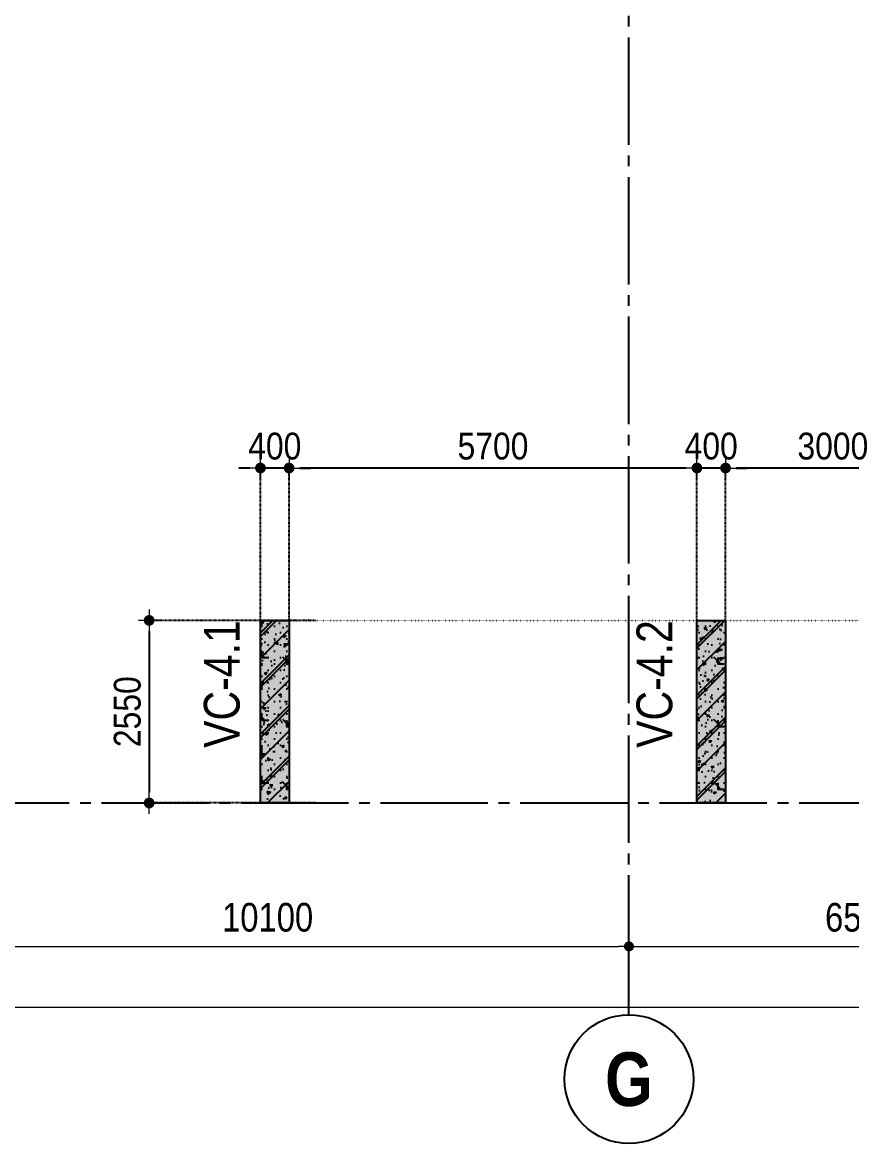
# Model space of a CAD drawing. Header units: millimetres. Extents: x -3973692 to -2843767, y 592734 to 838475.
# Drawn here: x -3302322 to -3290734, y 605224 to 620883 of the extents above; entities that cross this region are included whole.
import ezdxf
from ezdxf.enums import TextEntityAlignment as Align

# ---------------------------------------------------------------- set-up
doc = ezdxf.new("R2010")
doc.units = ezdxf.units.MM
doc.header["$MEASUREMENT"] = 0
doc.header["$PDMODE"] = 3
doc.header["$PDSIZE"] = -20
for name, pattern in [('CHG_XX_Luoi truc-Block C$0$MB_Luoi truc-150-TWC$0$Center101', [13, 10, -1, 1, -1]), ('DIVIDE2', [15.87499999999999, 6.349999999999998, -3.174999999999998, 0, -3.174999999999998, 0, -3.174999999999998]), ('DOT2', [0.125, 0, -0.125]), ('HIDDEN5', [2.8375, 1.25, -1.5875])]:
    doc.linetypes.add(name, pattern=pattern)
doc.layers.get('0').update_dxf_attribs({"lineweight": 9})
doc.layers.get('Defpoints').update_dxf_attribs({"color": 10, "lineweight": 0})
for name, color, linetype, lineweight in [("'S_General_Dim_1", 1, 'Continuous', 18), ("'S_General_Divide_3 Intermediate", 3, 'DIVIDE2', 40), ('CHG_XX_Cot_Block C-T2-3$0$Dim 200', 1, 'Continuous', 5), ('CHG_XX_Luoi truc-Block C$0$Dim 200', 1, 'Continuous', 5), ('TEXT', 7, 'Continuous', 15)]:
    doc.layers.add(name, color=color, linetype=linetype, lineweight=lineweight)
for name, color, linetype in [('CHG_XX_Cot_Block C-T2-3$0$mb_cot tang 4-8 twc$0$Concrete Hatch', 218, 'Continuous'), ('CHG_XX_Cot_Block C-T2-3$0$mb_cot tang 4-8 twc$0$Concrete Line', 6, 'Continuous'), ('CHG_XX_Cot_Block C-T2-3$0$mb_cot tang 4-8 twc$0$Concrete Solid', 216, 'Continuous'), ('CHG_XX_Luoi truc-Block C$0$MB_Luoi truc-150-TWC$0$Grid', 34, 'Continuous'), ('CHG_XX_Luoi truc-Block C$0$MB_Luoi truc-150-TWC$0$Grid Line', 251, 'CHG_XX_Luoi truc-Block C$0$MB_Luoi truc-150-TWC$0$Center101'), ('dim', 1, 'Continuous')]:
    doc.layers.add(name, color=color, linetype=linetype)
doc.styles.add('arial', font='arial.ttf', dxfattribs={"width": 0.85})
doc.styles.add('CHG_XX_Luoi truc-Block C$0$MB_Luoi truc-150-TWC$0$Grid A-F$0$VNI-HelveCB', font='')
doc.styles.add('CHG_XX_Luoi truc-Block C$0$Star-HelCon', font='')
doc.styles.add('TTP-HelCon', font='')
doc.styles.get('CHG_XX_Luoi truc-Block C$0$MB_Luoi truc-150-TWC$0$Grid A-F$0$VNI-HelveCB').set_extended_font_data('VNI-Helve-Condense', bold=True)
doc.styles.get('CHG_XX_Luoi truc-Block C$0$Star-HelCon').set_extended_font_data('VNI-Helve-Condense')
doc.styles.get('TTP-HelCon').set_extended_font_data('VNI-Helve-Condense')
doc.dimstyles.new('150', dxfattribs={"dimscale": 150, "dimtxt": 2.5, "dimasz": 1, "dimexe": 0, "dimexo": 0, "dimgap": 0.75, "dimtad": 1, "dimdec": 0, "dimzin": 9, "dimdsep": 46, "dimtxsty": 'arial', "dimblk1": 'DIMDOT', "dimblk2": 'DIMDOT', "dimsah": 1, "dimcen": 2, "dimdle": 3, "dimclre": 8, "dimclrt": 2, "dimadec": 0, "dimazin": 0, "dimtfac": 1, "dimtdec": 0, "dimtix": 1, "dimtmove": 2, "dimatfit": 3, "dimldrblk": 'DIMPIJL', "dimfxl": 1, "dimtvp": 1.8, "dimtolj": 1, "dimtzin": 0, "dimarcsym": 0})
doc.dimstyles.new('CHG_XX_Luoi truc-Block C$0$Dim 200', dxfattribs={"dimscale": 200, "dimtxt": 2, "dimasz": 0.7, "dimexe": 1, "dimexo": 1, "dimgap": 1, "dimtad": 1, "dimdec": 0, "dimzin": 12, "dimdsep": 46, "dimtxsty": 'CHG_XX_Luoi truc-Block C$0$Star-HelCon', "dimblk": 'CHG_XX_Luoi truc-Block C$0$_Dot', "dimcen": 1, "dimclrd": 256, "dimclre": 256, "dimclrt": 3, "dimadec": 0, "dimazin": 0, "dimtfac": 1, "dimtdec": 0, "dimtix": 1, "dimtmove": 2, "dimatfit": 3, "dimldrblk": 'CHG_XX_Luoi truc-Block C$0$HTT Arrow 30', "dimfxl": 1, "dimtolj": 1, "dimtzin": 0, "dimarcsym": 0})

# ---------------------------------------------------------------- blocks, each defined once
blk = doc.blocks.new('CHG_XX_Luoi truc-Block C$0$_Dot')
at = {"color": 0, "linetype": 'ByBlock', "lineweight": -2}
blk.add_line((-0.5, 0), (-1, 0), dxfattribs=at)
at = {"color": 0, "linetype": 'ByBlock', "const_width": 0.5}
blk.add_lwpolyline([(-0.25, 0, 1), (0.25, 0, 1)], format="xyb", close=True, dxfattribs=at)
blk = doc.blocks.new('*D3096')
at = {"layer": 'CHG_XX_Luoi truc-Block C$0$Dim 200', "lineweight": -2, "transparency": 16777216}
for p, q in [((8010943.477890482, 947525.1796285019), (8010943.477890482, 946190.6556150534)), ((8021043.477890482, 946864.7699645001), (8021043.477890482, 946190.6556150534)), ((8011083.477890482, 946390.6556150534), (8020903.477890482, 946390.6556150534))]:
    blk.add_line(p, q, dxfattribs=at)
at = {"layer": 'Defpoints', "color": 0, "transparency": 16777216}
for p in [(8010943.477890482, 947725.1796285019), (8021043.477890482, 947064.7699645001), (8021043.477890482, 946390.6556150534)]:
    blk.add_point(p, dxfattribs=at)
at = {"layer": 'CHG_XX_Luoi truc-Block C$0$Dim 200', "lineweight": -2, "transparency": 16777216, "xscale": 140, "yscale": 140, "zscale": 140, "rotation": 180}
blk.add_blockref('CHG_XX_Luoi truc-Block C$0$_Dot', (8010943.477890482, 946390.6556150534), dxfattribs=at)
at = {"layer": 'CHG_XX_Luoi truc-Block C$0$Dim 200', "lineweight": -2, "transparency": 16777216, "xscale": 140, "yscale": 140, "zscale": 140}
blk.add_blockref('CHG_XX_Luoi truc-Block C$0$_Dot', (8021043.477890482, 946390.6556150534), dxfattribs=at)
at = {"layer": 'CHG_XX_Luoi truc-Block C$0$Dim 200', "color": 3, "transparency": 16777216, "insert": (8015993.477890482, 946794.9222817201), "char_height": 400, "attachment_point": 5, "style": 'CHG_XX_Luoi truc-Block C$0$Star-HelCon'}
blk.add_mtext('\\A1;10100', dxfattribs=at)
blk = doc.blocks.new('CHG_XX_Luoi truc-Block C$0$HTT Arrow 30')
blk.add_hatch(color=256).paths.add_polyline_path([(-2.5, 0.3750000000000002), (-2.5, -0.3749999999999998), (0, 0)])
at = {"color": 0, "linetype": 'ByBlock', "lineweight": -2}
for p, q in [((0, 0), (-2.5, 0.3750000000000002)), ((-2.5, -0.3749999999999998), (-2.5, 0.3750000000000002)), ((0, 0), (-2.5, -0.3749999999999998))]:
    blk.add_line(p, q, dxfattribs=at)
blk = doc.blocks.new('*D3097')
at = {"layer": 'CHG_XX_Luoi truc-Block C$0$Dim 200', "lineweight": -2, "transparency": 16777216}
for p, q in [((8021043.477890482, 946864.7699645001), (8021043.477890482, 946190.6556150534)), ((8027543.477890482, 946864.7699645001), (8027543.477890482, 946190.6556150534)), ((8021183.477890482, 946390.6556150534), (8027403.477890482, 946390.6556150534))]:
    blk.add_line(p, q, dxfattribs=at)
at = {"layer": 'Defpoints', "color": 0, "transparency": 16777216}
for p in [(8021043.477890482, 947064.7699645001), (8027543.477890482, 947064.7699645001), (8027543.477890482, 946390.6556150534)]:
    blk.add_point(p, dxfattribs=at)
at = {"layer": 'CHG_XX_Luoi truc-Block C$0$Dim 200', "lineweight": -2, "transparency": 16777216, "xscale": 140, "yscale": 140, "zscale": 140, "rotation": 180}
blk.add_blockref('CHG_XX_Luoi truc-Block C$0$_Dot', (8021043.477890482, 946390.6556150534), dxfattribs=at)
at = {"layer": 'CHG_XX_Luoi truc-Block C$0$Dim 200', "lineweight": -2, "transparency": 16777216, "xscale": 140, "yscale": 140, "zscale": 140}
blk.add_blockref('CHG_XX_Luoi truc-Block C$0$_Dot', (8027543.477890482, 946390.6556150534), dxfattribs=at)
at = {"layer": 'CHG_XX_Luoi truc-Block C$0$Dim 200', "color": 3, "transparency": 16777216, "insert": (8024293.477890482, 946794.9222817201), "char_height": 400, "attachment_point": 5, "style": 'CHG_XX_Luoi truc-Block C$0$Star-HelCon'}
blk.add_mtext('\\A1;6500', dxfattribs=at)
blk = doc.blocks.new('*D3088')
at = {"layer": 'CHG_XX_Luoi truc-Block C$0$Dim 200', "lineweight": -2, "transparency": 16777216}
for p, q in [((8004543.477890482, 946333.558255064), (8004543.477890482, 945341.5305873553)), ((8065943.477890601, 946333.558255064), (8065943.477890601, 945341.5305873553)), ((8004683.477890482, 945541.5305873553), (8065803.477890601, 945541.5305873553))]:
    blk.add_line(p, q, dxfattribs=at)
at = {"layer": 'Defpoints', "color": 0, "transparency": 16777216}
for p in [(8004543.477890482, 946533.558255064), (8065943.477890601, 946533.558255064), (8065943.477890601, 945541.5305873553)]:
    blk.add_point(p, dxfattribs=at)
at = {"layer": 'CHG_XX_Luoi truc-Block C$0$Dim 200', "lineweight": -2, "transparency": 16777216, "xscale": 140, "yscale": 140, "zscale": 140, "rotation": 180}
blk.add_blockref('CHG_XX_Luoi truc-Block C$0$_Dot', (8004543.477890482, 945541.5305873553), dxfattribs=at)
at = {"layer": 'CHG_XX_Luoi truc-Block C$0$Dim 200', "lineweight": -2, "transparency": 16777216, "xscale": 140, "yscale": 140, "zscale": 140}
blk.add_blockref('CHG_XX_Luoi truc-Block C$0$_Dot', (8065943.477890601, 945541.5305873553), dxfattribs=at)
at = {"layer": 'CHG_XX_Luoi truc-Block C$0$Dim 200', "color": 3, "transparency": 16777216, "insert": (8035243.477890542, 945945.797254022), "char_height": 400, "attachment_point": 5, "style": 'CHG_XX_Luoi truc-Block C$0$Star-HelCon'}
blk.add_mtext('\\A1;61400', dxfattribs=at)
blk = doc.blocks.new('*U3101')
at = {"layer": 'CHG_XX_Luoi truc-Block C$0$MB_Luoi truc-150-TWC$0$Grid Line'}
blk.add_line((0, 0), (0, 446), dxfattribs=at)
at = {"layer": 'CHG_XX_Luoi truc-Block C$0$MB_Luoi truc-150-TWC$0$Grid', "lineweight": -2, "style": 'CHG_XX_Luoi truc-Block C$0$MB_Luoi truc-150-TWC$0$Grid A-F$0$VNI-HelveCB'}
for tag, p in [('GRIDSUB', (0, 455)), ('GRID', (0, -9))]:
    blk.add_attdef(tag, text='', height=5, dxfattribs=at).set_placement(p, align=Align.MIDDLE)
blk = doc.blocks.new('*U3103')
at = {"layer": 'CHG_XX_Luoi truc-Block C$0$MB_Luoi truc-150-TWC$0$Grid', "lineweight": -2}
blk.add_line((0, -3), (0, 0), dxfattribs=at)
blk.add_circle((0, -9), 6, dxfattribs=at)
at = {"layer": 'CHG_XX_Luoi truc-Block C$0$MB_Luoi truc-150-TWC$0$Grid Line'}
blk.add_line((0, 0), (0, 360), dxfattribs=at)
at = {"layer": 'CHG_XX_Luoi truc-Block C$0$MB_Luoi truc-150-TWC$0$Grid', "lineweight": -2, "style": 'CHG_XX_Luoi truc-Block C$0$MB_Luoi truc-150-TWC$0$Grid A-F$0$VNI-HelveCB'}
for tag, p in [('GRIDSUB', (0, 369)), ('GRID', (0, -9))]:
    blk.add_attdef(tag, text='', height=5, dxfattribs=at).set_placement(p, align=Align.MIDDLE)
blk = doc.blocks.new('*U3076')
at = {"layer": 'CHG_XX_Cot_Block C-T2-3$0$mb_cot tang 4-8 twc$0$Concrete Hatch'}
h = blk.add_hatch(dxfattribs=at)
h.set_pattern_fill('CONCRETE', color=256, scale=50, style=0, pattern_type=2)
h.set_pattern_definition([(45, (1000, -149.9999999999999), (-176.7766952966369, 176.7766952966369), []), (45, (1000, -99.99999999999989), (-353.5533905932737, 353.5533905932738), []), (49.99999999999999, (1000, -149.9999999999999), (358.6300913003767, -31.37606749129755), [37.5, -412.5]), (355, (1000, -149.9999999999999), (-69.3756668065, 376.0960668500059), [30, -330]), (100.4514, (1029.88584, -152.6146699999999), (289.2546908570108, 344.7197710304768), [31.870095, -350.571056]), (46.18420000000001, (1000, -49.99999999999989), (533.6205243128222, -82.75950716450905), [56.25, -618.75]), (96.6356, (1044.4683725, -56.8966534999999), (467.3313527743517, 487.0589354502209), [47.805144, -525.8565]), (351.1842, (1000, -49.99999999999989), (467.3309725668136, 487.0593004626623), [45, -495]), (21, (1050, -74.99999999999989), (298.4535260592309, -201.3094453326694), [37.5, -412.5]), (326.0000000000001, (1050, -74.99999999999989), (121.6576659607909, 362.5750225234265), [30, -330]), (71.4514, (1074.8711165, -91.77580299999988), (420.111314290745, 161.2652483549762), [31.870095, -350.571056]), (37.50000000000001, (1000, -149.9999999999999), (6.079927658645334, 166.4469269156558), [0, -326, 0, -335, 0, -331.25]), (7.499999999999999, (1000, -149.9999999999999), (131.5347687210743, 197.2058559411801), [0, -191, 0, -318.5, 0, -126.25]), (327.5, (888.5, -149.9999999999999), (266.9112180862045, -11.2774358671899), [0, -125, 0, -390, 0, -517.5]), (317.5, (838.5, -149.9999999999999), (291.5930846711931, 50.05249116615882), [0, -162.5, 0, -259, 0, -367.5]), (0, (1175, 25.00000000000011), (0, 875), [87.5, -787.5]), (0, (1437.5, 200.0000000000001), (0, 875), [87.5, -787.5]), (0, (1262.5, 550.0000000000001), (0, 875), [87.5, -350, 87.5, -350]), (90, (1175, 25.00000000000011), (-875, 5.35782974626967e-14), [87.5, -787.5]), (90, (1262.5, 550.0000000000001), (-875, 5.35782974626967e-14), [87.5, -787.5]), (90, (1525, 200.0000000000001), (-875, 5.35782974626967e-14), [87.5, -787.5]), (90, (1700, 462.5000000000001), (-875, 5.35782974626967e-14), [87.5, -787.5]), (135, (1262.5, 25.00000000000011), (-875.016357447105, 8.881784197001252e-14), [123.76, -1113.7]), (135, (1350, 550.0000000000001), (-875.016357447105, 8.881784197001252e-14), [123.76, -1113.7]), (45, (1437.5, 200.0000000000001), (8.881784197001252e-14, 875.016357447105), [123.76, -247.485, 123.76, -742.455]), (0, (825, -149.9999999999999), (87.5, 87.5), [-175, 0])])
h.paths.add_polyline_path([(-750, 150), (-750, -249.9999999999999), (1800, -250), (1800, 150)])
at = {"layer": 'CHG_XX_Cot_Block C-T2-3$0$mb_cot tang 4-8 twc$0$Concrete Solid'}
blk.add_hatch(color=256, dxfattribs=at).paths.add_polyline_path([(-750, 150), (-750, -249.9999999999999), (1800, -250), (1800, 150)])
at = {"layer": 'CHG_XX_Cot_Block C-T2-3$0$mb_cot tang 4-8 twc$0$Concrete Line'}
blk.add_lwpolyline([(-750, 150), (-750, -249.9999999999999), (1800, -250), (1800, 150)], close=True, dxfattribs=at)
blk = doc.blocks.new('*U3075')
at = {"layer": 'CHG_XX_Cot_Block C-T2-3$0$mb_cot tang 4-8 twc$0$Concrete Hatch'}
h = blk.add_hatch(dxfattribs=at)
h.set_pattern_fill('CONCRETE', color=256, scale=50, style=0, pattern_type=2)
h.set_pattern_definition([(45, (1000, -49.99999999991257), (-176.7766952966369, 176.7766952966369), []), (45, (1000, 8.742517820792273e-11), (-353.5533905932737, 353.5533905932738), []), (49.99999999999999, (1000, -49.99999999991257), (358.6300913003767, -31.37606749129755), [37.5, -412.5]), (355, (1000, -49.99999999991257), (-69.3756668065, 376.0960668500059), [30, -330]), (100.4514, (1029.88584, -52.61466999991256), (289.2546908570108, 344.7197710304768), [31.870095, -350.571056]), (46.18420000000001, (1000, 50.00000000008743), (533.6205243128222, -82.75950716450905), [56.25, -618.75]), (96.6356, (1044.4683725, 43.10334650008741), (467.3313527743517, 487.0589354502209), [47.805144, -525.8565]), (351.1842, (1000, 50.00000000008743), (467.3309725668136, 487.0593004626623), [45, -495]), (21, (1050, 25.00000000008743), (298.4535260592309, -201.3094453326694), [37.5, -412.5]), (326.0000000000001, (1050, 25.00000000008743), (121.6576659607909, 362.5750225234265), [30, -330]), (71.4514, (1074.8711165, 8.224197000087429), (420.111314290745, 161.2652483549762), [31.870095, -350.571056]), (37.50000000000001, (1000, -49.99999999991257), (6.079927658645334, 166.4469269156558), [0, -326, 0, -335, 0, -331.25]), (7.499999999999999, (1000, -49.99999999991257), (131.5347687210743, 197.2058559411801), [0, -191, 0, -318.5, 0, -126.25]), (327.5, (888.5, -49.99999999991257), (266.9112180862045, -11.2774358671899), [0, -125, 0, -390, 0, -517.5]), (317.5, (838.5, -49.99999999991257), (291.5930846711931, 50.05249116615882), [0, -162.5, 0, -259, 0, -367.5]), (0, (1175, 125.0000000000874), (0, 875), [87.5, -787.5]), (0, (1437.5, 300.0000000000874), (0, 875), [87.5, -787.5]), (0, (1262.5, 650.0000000000874), (0, 875), [87.5, -350, 87.5, -350]), (90, (1175, 125.0000000000874), (-875, 5.35782974626967e-14), [87.5, -787.5]), (90, (1262.5, 650.0000000000874), (-875, 5.35782974626967e-14), [87.5, -787.5]), (90, (1525, 300.0000000000874), (-875, 5.35782974626967e-14), [87.5, -787.5]), (90, (1700, 562.5000000000874), (-875, 5.35782974626967e-14), [87.5, -787.5]), (135, (1262.5, 125.0000000000874), (-875.016357447105, 8.881784197001252e-14), [123.76, -1113.7]), (135, (1350, 650.0000000000874), (-875.016357447105, 8.881784197001252e-14), [123.76, -1113.7]), (45, (1437.5, 300.0000000000874), (8.881784197001252e-14, 875.016357447105), [123.76, -247.485, 123.76, -742.455]), (0, (825, -49.99999999991257), (87.5, 87.5), [-175, 0])])
h.paths.add_polyline_path([(-750, 200.0000000000873), (-750, -199.9999999999999), (1800, -200), (1800, 200.0000000000873)])
at = {"layer": 'CHG_XX_Cot_Block C-T2-3$0$mb_cot tang 4-8 twc$0$Concrete Solid'}
blk.add_hatch(color=256, dxfattribs=at).paths.add_polyline_path([(-750, 200.0000000000873), (-750, -199.9999999999999), (1800, -200), (1800, 200.0000000000873)])
at = {"layer": 'CHG_XX_Cot_Block C-T2-3$0$mb_cot tang 4-8 twc$0$Concrete Line'}
blk.add_lwpolyline([(-750, 200.0000000000873), (-750, -199.9999999999999), (1800, -200), (1800, 200.0000000000873)], close=True, dxfattribs=at)
blk = doc.blocks.new('c')
at = {"layer": 'TEXT', "color": 3, "style": 'TTP-HelCon'}
for s, p in [('VC-4.1', (-50340.79206133494, 769.7784488282632)), ('VC-4.2', (-44294.51456133509, 769.7784488282632))]:
    blk.add_text(s, height=500, rotation=90, dxfattribs=at).set_placement(p)
blk = doc.blocks.new('DIMDOT')
for p, q in [((1, 0), (-1, 0)), ((0, -1), (0, 1))]:
    blk.add_line(p, q)
at = {"const_width": 0.5}
blk.add_lwpolyline([(-0.25, 0, 1), (0.25, 0, 1)], format="xyb", close=True, dxfattribs=at)
blk = doc.blocks.new('*D1681')
at = {"layer": "'S_General_Dim_1", "color": 8, "linetype": 'HIDDEN5', "lineweight": -2, "transparency": 16777216}
for p, q in [((-3298219.167378768, 612531.0114495863), (-3300550.743344462, 612531.0114495863)), ((-3298219.167378768, 609981.0114495864), (-3300550.743344462, 609981.0114495864))]:
    blk.add_line(p, q, dxfattribs=at)
at = {"layer": "'S_General_Dim_1", "color": 0, "lineweight": -2, "transparency": 16777216}
blk.add_line((-3300550.743344462, 612381.0114495863), (-3300550.743344462, 610131.0114495864), dxfattribs=at)
at = {"layer": 'Defpoints', "color": 0, "transparency": 16777216}
for p in [(-3298219.167378768, 612531.0114495863), (-3300550.743344462, 609981.0114495864), (-3298219.167378768, 609981.0114495864)]:
    blk.add_point(p, dxfattribs=at)
at = {"layer": "'S_General_Dim_1", "color": 0, "lineweight": -2, "transparency": 16777216, "xscale": 150, "yscale": 150, "zscale": 150}
for p, rotation in [((-3300550.743344462, 612531.0114495863), 90), ((-3300550.743344462, 609981.0114495864), 270)]:
    blk.add_blockref('DIMDOT', p, dxfattribs=dict(at, rotation=rotation))
at = {"layer": "'S_General_Dim_1", "color": 2, "transparency": 16777216, "insert": (-3300854.708214857, 611256.0114495871), "char_height": 375, "attachment_point": 5, "rotation": 90, "style": 'arial'}
blk.add_mtext('\\A1;2550', dxfattribs=at)
blk = doc.blocks.new('DIMPIJL')
at = {"linetype": 'ByBlock'}
blk.add_solid([(-2.5, 0.4166666666666686), (-2.5, -0.4166666666666686), (0, 0)], dxfattribs=at)
blk = doc.blocks.new('*D1669')
at = {"layer": "'S_General_Dim_1", "color": 8, "linetype": 'HIDDEN5', "lineweight": -2, "transparency": 16777216}
for p, q in [((-3292495.198556936, 612531.011449586), (-3292495.198556936, 614659.3455332322)), ((-3289495.198556936, 612531.011449586), (-3289495.198556936, 614659.3455332322))]:
    blk.add_line(p, q, dxfattribs=at)
at = {"layer": "'S_General_Dim_1", "color": 0, "lineweight": -2, "transparency": 16777216}
blk.add_line((-3289645.198556936, 614659.3455332322), (-3292345.198556936, 614659.3455332322), dxfattribs=at)
at = {"layer": 'Defpoints', "color": 0, "transparency": 16777216}
for p in [(-3292495.198556936, 614659.3455332322), (-3292495.198556936, 612531.011449586), (-3289495.198556936, 612531.011449586)]:
    blk.add_point(p, dxfattribs=at)
at = {"layer": "'S_General_Dim_1", "color": 0, "lineweight": -2, "transparency": 16777216, "xscale": 150, "yscale": 150, "zscale": 150, "rotation": 180}
blk.add_blockref('DIMDOT', (-3292495.198556936, 614659.3455332322), dxfattribs=at)
at = {"layer": "'S_General_Dim_1", "color": 0, "lineweight": -2, "transparency": 16777216, "xscale": 150, "yscale": 150, "zscale": 150}
blk.add_blockref('DIMDOT', (-3289495.198556936, 614659.3455332322), dxfattribs=at)
at = {"layer": "'S_General_Dim_1", "color": 2, "transparency": 16777216, "insert": (-3290995.198556936, 614963.4383026728), "char_height": 375, "attachment_point": 5, "style": 'arial'}
blk.add_mtext('\\A1;3000', dxfattribs=at)
blk = doc.blocks.new('*D1670')
at = {"layer": "'S_General_Dim_1", "color": 0, "lineweight": -2, "transparency": 16777216}
for p, q in [((-3293045.198556936, 614659.3455332322), (-3293195.198556936, 614659.3455332322)), ((-3292495.198556936, 614659.3455332322), (-3292895.198556936, 614659.3455332322)), ((-3292345.198556936, 614659.3455332322), (-3292195.198556936, 614659.3455332322))]:
    blk.add_line(p, q, dxfattribs=at)
at = {"layer": "'S_General_Dim_1", "color": 8, "linetype": 'HIDDEN5', "lineweight": -2, "transparency": 16777216}
for p, q in [((-3292895.198556936, 612531.0114487932), (-3292895.198556936, 614659.3455332322)), ((-3292495.198556936, 612531.011449586), (-3292495.198556936, 614659.3455332322))]:
    blk.add_line(p, q, dxfattribs=at)
at = {"layer": 'Defpoints', "color": 0, "transparency": 16777216}
for p in [(-3292895.198556936, 614659.3455332322), (-3292895.198556936, 612531.0114487932), (-3292495.198556936, 612531.011449586)]:
    blk.add_point(p, dxfattribs=at)
at = {"layer": "'S_General_Dim_1", "color": 0, "lineweight": -2, "transparency": 16777216, "xscale": 150, "yscale": 150, "zscale": 150}
blk.add_blockref('DIMDOT', (-3292895.198556936, 614659.3455332322), dxfattribs=at)
at = {"layer": "'S_General_Dim_1", "color": 0, "lineweight": -2, "transparency": 16777216, "xscale": 150, "yscale": 150, "zscale": 150, "rotation": 180}
blk.add_blockref('DIMDOT', (-3292495.198556936, 614659.3455332322), dxfattribs=at)
at = {"layer": "'S_General_Dim_1", "color": 2, "transparency": 16777216, "insert": (-3292695.198556936, 614963.3104036278), "char_height": 375, "attachment_point": 5, "style": 'arial'}
blk.add_mtext('\\A1;400', dxfattribs=at)
blk = doc.blocks.new('*D1671')
at = {"layer": "'S_General_Dim_1", "color": 8, "linetype": 'HIDDEN5', "lineweight": -2, "transparency": 16777216}
for p, q in [((-3298595.198556936, 612531.0114495863), (-3298595.198556936, 614659.3455332322)), ((-3292895.198556936, 612531.0114487932), (-3292895.198556936, 614659.3455332322))]:
    blk.add_line(p, q, dxfattribs=at)
at = {"layer": "'S_General_Dim_1", "color": 0, "lineweight": -2, "transparency": 16777216}
blk.add_line((-3293045.198556936, 614659.3455332322), (-3298445.198556936, 614659.3455332322), dxfattribs=at)
at = {"layer": 'Defpoints', "color": 0, "transparency": 16777216}
for p in [(-3298595.198556936, 614659.3455332322), (-3298595.198556936, 612531.0114495863), (-3292895.198556936, 612531.0114487932)]:
    blk.add_point(p, dxfattribs=at)
at = {"layer": "'S_General_Dim_1", "color": 0, "lineweight": -2, "transparency": 16777216, "xscale": 150, "yscale": 150, "zscale": 150, "rotation": 180}
blk.add_blockref('DIMDOT', (-3298595.198556936, 614659.3455332322), dxfattribs=at)
at = {"layer": "'S_General_Dim_1", "color": 0, "lineweight": -2, "transparency": 16777216, "xscale": 150, "yscale": 150, "zscale": 150}
blk.add_blockref('DIMDOT', (-3292895.198556936, 614659.3455332322), dxfattribs=at)
at = {"layer": "'S_General_Dim_1", "color": 2, "transparency": 16777216, "insert": (-3295745.198556936, 614963.3104036278), "char_height": 375, "attachment_point": 5, "style": 'arial'}
blk.add_mtext('\\A1;5700', dxfattribs=at)
blk = doc.blocks.new('*D1672')
at = {"layer": "'S_General_Dim_1", "color": 0, "lineweight": -2, "transparency": 16777216}
for p, q in [((-3299145.198556936, 614659.3455332322), (-3299295.198556936, 614659.3455332322)), ((-3298595.198556936, 614659.3455332322), (-3298995.198556936, 614659.3455332322)), ((-3298445.198556936, 614659.3455332322), (-3298295.198556936, 614659.3455332322))]:
    blk.add_line(p, q, dxfattribs=at)
at = {"layer": "'S_General_Dim_1", "color": 8, "linetype": 'HIDDEN5', "lineweight": -2, "transparency": 16777216}
for p, q in [((-3298995.198556936, 612531.011449586), (-3298995.198556936, 614659.3455332322)), ((-3298595.198556936, 612531.0114495863), (-3298595.198556936, 614659.3455332322))]:
    blk.add_line(p, q, dxfattribs=at)
at = {"layer": 'Defpoints', "color": 0, "transparency": 16777216}
for p in [(-3298995.198556936, 614659.3455332322), (-3298995.198556936, 612531.011449586), (-3298595.198556936, 612531.0114495863)]:
    blk.add_point(p, dxfattribs=at)
at = {"layer": "'S_General_Dim_1", "color": 0, "lineweight": -2, "transparency": 16777216, "xscale": 150, "yscale": 150, "zscale": 150}
blk.add_blockref('DIMDOT', (-3298995.198556936, 614659.3455332322), dxfattribs=at)
at = {"layer": "'S_General_Dim_1", "color": 0, "lineweight": -2, "transparency": 16777216, "xscale": 150, "yscale": 150, "zscale": 150, "rotation": 180}
blk.add_blockref('DIMDOT', (-3298595.198556936, 614659.3455332322), dxfattribs=at)
at = {"layer": "'S_General_Dim_1", "color": 2, "transparency": 16777216, "insert": (-3298795.198556936, 614963.3104036278), "char_height": 375, "attachment_point": 5, "style": 'arial'}
blk.add_mtext('\\A1;400', dxfattribs=at)
blk = doc.blocks.new('CHG_XX_Luoi truc-Block C')
at = {"layer": 'CHG_XX_Luoi truc-Block C$0$MB_Luoi truc-150-TWC$0$Grid'}
ref = blk.add_blockref('*U3103', (8021043.477890482, 945886.7127233499), dxfattribs=dict(at, xscale=150, yscale=150, zscale=150))
ref.add_attrib('GRID', 'G', dxfattribs={"lineweight": -2, "height": 750, "style": 'CHG_XX_Luoi truc-Block C$0$MB_Luoi truc-150-TWC$0$Grid A-F$0$VNI-HelveCB'}).set_placement((8021043.477890482, 944536.7127233499), align=Align.MIDDLE)
at = {"layer": 'CHG_XX_Luoi truc-Block C$0$MB_Luoi truc-150-TWC$0$Grid', "xscale": -150, "yscale": 150, "zscale": 150, "rotation": 270}
blk.add_blockref('*U3101', (8001971.747213705, 948393.81453865), dxfattribs=at)
at = {"layer": 'CHG_XX_Luoi truc-Block C$0$Dim 200'}
for base, p1, p2, picture, middle in [((8021043.477890482, 946390.6556150534), (8010943.477890482, 947725.1796285019), (8021043.477890482, 947064.7699645001), '*D3096', (8015993.477890482, 946794.9222817201)), ((8027543.477890482, 946390.6556150534), (8021043.477890482, 947064.7699645001), (8027543.477890482, 947064.7699645001), '*D3097', (8024293.477890482, 946794.9222817201)), ((8065943.477890601, 945541.5305873553), (8004543.477890482, 946533.558255064), (8065943.477890601, 946533.558255064), '*D3088', (8035243.477890542, 945945.797254022))]:
    dim = blk.add_linear_dim(base=base, p1=p1, p2=p2, dimstyle='CHG_XX_Luoi truc-Block C$0$Dim 200', dxfattribs=at)
    dim.commit()
    dim.dimension.update_dxf_attribs({"geometry": picture, "text_midpoint": middle})
blk = doc.blocks.new('CHG_XX_Cot_Block C-T2-3')
at = {"layer": 'CHG_XX_Cot_Block C-T2-3$0$Dim 200'}
blk.add_blockref('CHG_XX_Luoi truc-Block C', (0, 0), dxfattribs=at)
at = {"layer": 'CHG_XX_Cot_Block C-T2-3$0$mb_cot tang 4-8 twc$0$Concrete Line', "xscale": -1, "rotation": 270}
for name, p in [('*U3075', (8016093.477890482, 949143.8145386499)), ('*U3076', (8022243.477890482, 949143.8145386499))]:
    blk.add_blockref(name, p, dxfattribs=at)

msp = doc.modelspace()

# ---------------------------------------------------------------- linework, layer by layer
at = {"layer": 'dim', "linetype": 'DOT2', "ltscale": 10}
msp.add_line((-3298595.198556936, 612531.011449586), (-3267145.198556936, 612531.011449586), dxfattribs=at)

# ---------------------------------------------------------------- block references
at = {"layer": "'S_General_Divide_3 Intermediate"}
msp.add_blockref('CHG_XX_Cot_Block C-T2-3', (-11314888.67644742, -338412.8030890638), dxfattribs=at)
at = {"layer": 'TEXT'}
msp.add_blockref('c', (-3248945.198556816, 609981.0114495861), dxfattribs=at)

# ---------------------------------------------------------------- dimensions: what is measured, and where the dimension line sits
at = {"layer": "'S_General_Dim_1"}
for base, p1, p2, picture, middle in [((-3298995.198556936, 614659.3455332322), (-3298595.198556936, 612531.0114495863), (-3298995.198556936, 612531.011449586), '*D1672', (-3298795.198556936, 614963.3104036278)), ((-3298595.198556936, 614659.3455332322), (-3292895.198556936, 612531.0114487932), (-3298595.198556936, 612531.0114495863), '*D1671', (-3295745.198556936, 614963.3104036278)), ((-3292895.198556936, 614659.3455332322), (-3292495.198556936, 612531.011449586), (-3292895.198556936, 612531.0114487932), '*D1670', (-3292695.198556936, 614963.3104036278)), ((-3292495.198556936, 614659.3455332322), (-3289495.198556936, 612531.011449586), (-3292495.198556936, 612531.011449586), '*D1669', (-3290995.198556936, 614963.4383026728))]:
    dim = msp.add_linear_dim(base=base, p1=p1, p2=p2, dimstyle='150', dxfattribs=at)
    dim.commit()
    dim.dimension.update_dxf_attribs({"geometry": picture, "text_midpoint": middle})
dim = msp.add_linear_dim(base=(-3300550.743344462, 609981.0114495864), p1=(-3298219.167378766, 612531.011449586), p2=(-3298219.167378766, 609981.0114495861), angle=90, dimstyle='150', dxfattribs=at)
dim.commit()
dim.dimension.update_dxf_attribs({"geometry": '*D1681', "text_midpoint": (-3300854.708214857, 611256.0114495871)})

doc.saveas('drawing.dxf')
